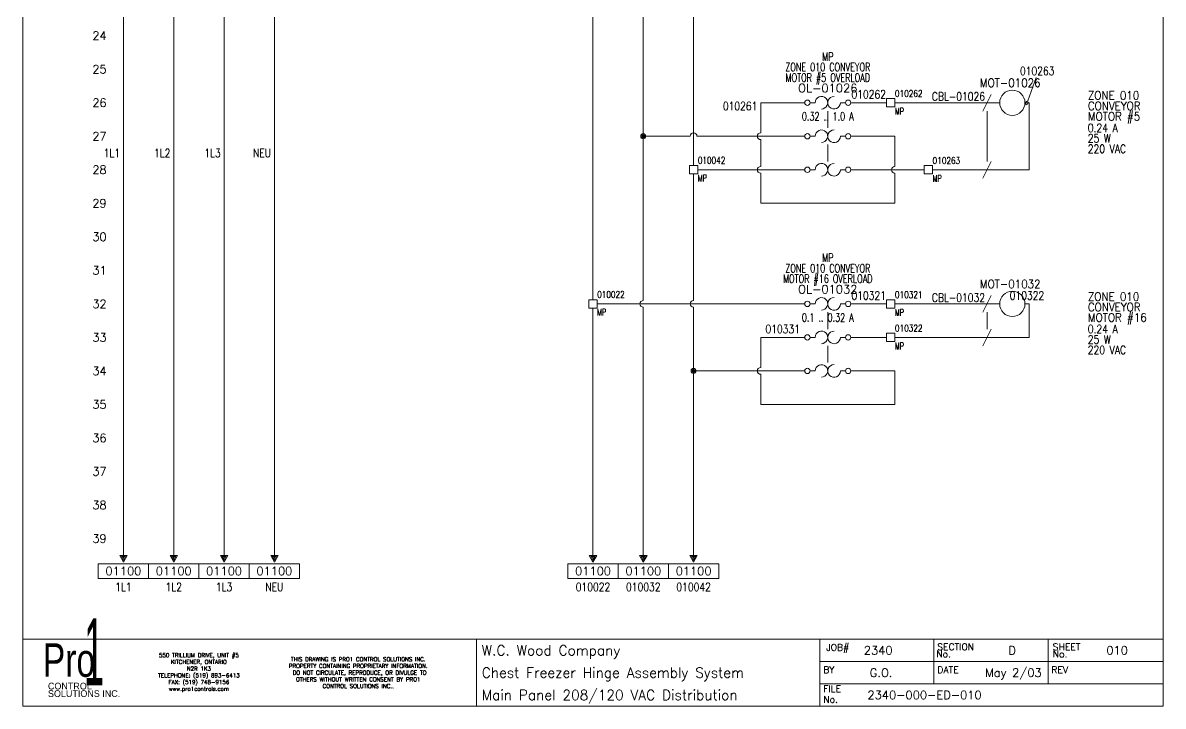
# Model space of a CAD drawing. Header units: inches. Extents: x 0 to 17, y 0 to 23.
# Drawn here: x 0 to 17, y 0 to 10.19 of the extents above; entities that cross this region are included whole.
import ezdxf
from ezdxf.enums import TextEntityAlignment as Align

# ---------------------------------------------------------------- set-up
doc = ezdxf.new("R2010")
doc.units = ezdxf.units.IN
doc.header["$MEASUREMENT"] = 0
doc.layers.get('0').update_dxf_attribs({"lineweight": 5})
for name, color, linetype, lineweight in [('BOARDER', 5, 'Continuous', 5), ('DESC', 1, 'Continuous', 5), ('LINK', 7, 'Continuous', 5), ('LOC', 252, 'Continuous', 5), ('MISC', 2, 'Continuous', 5), ('SYMS', 7, 'Continuous', 5), ('TAGS', 2, 'Continuous', 5), ('Title_Block_Info', 2, 'Continuous', 5), ('WIRENO', 1, 'Continuous', 5), ('WIRES', 7, 'Continuous', 5), ('XREF', 1, 'Continuous', 5)]:
    doc.layers.add(name, color=color, linetype=linetype, lineweight=lineweight)
doc.styles.add('SIVAN', font='sivan.TTF', dxfattribs={"height": 1})
doc.styles.add('STACCO', font='STAC222N.TTF', dxfattribs={"height": 1})
doc.styles.get("Standard").update_dxf_attribs({"font": 'romans.shx'})
doc.styles.add('WD', font='romans.shx')

# ---------------------------------------------------------------- blocks, each defined once
blk = doc.blocks.new('HOL11')
for p, q in [((-0.264, 0), (-0.188, 0)), ((0.188, 0), (0.264, 0))]:
    blk.add_line(p, q)
at = {"linetype": 'Continuous'}
for centre in [(-0.304, 0), (0.304, 0)]:
    blk.add_circle(centre, 0.04, dxfattribs=at)
for centre, start, end in [((-0.094, 0), 270.001, 180.002), ((0.094, 0), 90, 0.001)]:
    blk.add_arc(centre, 0.0938, start, end)
at = {"style": 'WD', "width": 0.7}
for tag, p in [('INST', (0, 0.795)), ('LOC', (0, 0.625)), ('DESC1', (0, 0.469)), ('DESC2', (0, 0.312)), ('RATING1', (0, -0.266))]:
    blk.add_attdef(tag, text='', height=0.125, dxfattribs=at).set_placement(p, align=Align.CENTER)
at = {"style": 'WD'}
blk.add_attdef('TAG1', text='', height=0.125, dxfattribs=at).set_placement((0, 0.156), align=Align.CENTER)
for tag, p, flags in [('X4TERM01', (-0.344, 0), 1), ('FAMILY', (0.205, 0.152), 9), ('X1TERM02', (0.344, 0), 1)]:
    blk.add_attdef(tag, p, '', height=0.01, dxfattribs=dict(at, flags=flags))
for tag, p in [('X2LINK', (0, 0.125)), ('X8LINK', (0, -0.125))]:
    blk.add_attdef(tag, p, '', height=0.01, dxfattribs=at)
at = {"linetype": 'Continuous', "style": 'WD', "flags": 9}
for tag, p in [('ASSYCODE', (0.219, 0.062)), ('MFG', (0.228, 0.089)), ('CAT', (0.23, 0.108))]:
    blk.add_attdef(tag, text='', height=0.01, dxfattribs=at).set_placement(p, align=Align.CENTER)
at = {"linetype": 'Continuous', "style": 'WD', "flags": 8}
blk.add_attdef('TERM01', text='', height=0.125, dxfattribs=at).set_placement((-0.406, -0.031), align=Align.TOP_RIGHT)
blk.add_attdef('TERM02', text='', height=0.125, dxfattribs=at).set_placement((0.406, -0.031), align=Align.TOP_LEFT)
blk = doc.blocks.new('HOL21')
for p, q in [((-0.264, 0), (-0.188, 0)), ((0.188, 0), (0.264, 0))]:
    blk.add_line(p, q)
at = {"linetype": 'Continuous'}
for centre in [(-0.304, 0), (0.304, 0)]:
    blk.add_circle(centre, 0.04, dxfattribs=at)
for centre, start, end in [((-0.094, 0), 270.001, 180.002), ((0.094, 0), 90, 0.001)]:
    blk.add_arc(centre, 0.0938, start, end)
at = {"style": 'WD', "width": 0.7}
for tag, p in [('INST', (0, 0.81)), ('LOC', (0, 0.641)), ('DESC1', (0, 0.484)), ('DESC2', (0, 0.328))]:
    blk.add_attdef(tag, text='', height=0.125, dxfattribs=at).set_placement(p, align=Align.CENTER)
at = {"style": 'WD'}
blk.add_attdef('TAG2', text='', height=0.125, dxfattribs=at).set_placement((0, 0.172), align=Align.CENTER)
for tag, p, flags in [('X4TERM01', (-0.344, 0), 1), ('FAMILY', (0.205, 0.152), 9), ('X1TERM02', (0.344, 0), 1)]:
    blk.add_attdef(tag, p, '', height=0.01, dxfattribs=dict(at, flags=flags))
for tag, p in [('X2LINK', (0, 0.125)), ('X8LINK', (0, -0.125))]:
    blk.add_attdef(tag, p, '', height=0.01, dxfattribs=at)
at = {"linetype": 'Continuous', "style": 'WD', "flags": 8}
blk.add_attdef('TERM01', text='', height=0.125, dxfattribs=at).set_placement((-0.406, -0.016), align=Align.TOP_RIGHT)
blk.add_attdef('TERM02', text='', height=0.125, dxfattribs=at).set_placement((0.406, -0.016), align=Align.TOP_LEFT)
blk = doc.blocks.new('HA2S4')
for p, q in [((-0.055, 0), (0.055, 0)), ((0, -0.102), (-0.055, 0)), ((0.055, 0), (0, -0.102)), ((0.375, -0.125), (-0.375, -0.125)), ((-0.375, -0.125), (-0.375, -0.344)), ((-0.031, -0.016), (0, -0.078)), ((0.031, -0.016), (-0.031, -0.016)), ((-0.008, -0.031), (0, -0.047)), ((0.008, -0.031), (-0.008, -0.031)), ((0, -0.078), (0.031, -0.016)), ((0, -0.047), (0.008, -0.031)), ((0.375, -0.344), (0.375, -0.125)), ((-0.375, -0.344), (0.375, -0.344))]:
    blk.add_line(p, q)
at = {"style": 'WD', "flags": 1}
for tag, p in [('X2TERM01', (0, 0)), ('SIGCODE', (0.088, -0.059))]:
    blk.add_attdef(tag, p, '', height=0.01, dxfattribs=at)
at = {"style": 'WD'}
blk.add_attdef('XREF', text='', height=0.125, dxfattribs=at).set_placement((0, -0.297), align=Align.CENTER)
at = {"style": 'WD', "width": 0.8, "flags": 8}
for tag, p in [('WIRENO', (0, -0.409)), ('DESC1', (0, -0.597))]:
    blk.add_attdef(tag, text='', height=0.125, dxfattribs=at).set_placement(p, align=Align.TOP_CENTER)
blk = doc.blocks.new('HMO12')
blk.add_circle((0, 0), 0.188)
at = {"style": 'WD'}
for tag, width, p in [('INST', 0.7, (-0.026, 0.559)), ('LOC', 0.7, (-0.026, 0.39)), ('TAG1', 0.9, (-0.031, 0.234))]:
    blk.add_attdef(tag, text='', height=0.125, dxfattribs=dict(at, width=width)).set_placement(p, align=Align.CENTER)
at = {"style": 'WD', "flags": 9}
blk.add_attdef('FAMILY', text='', height=0.01, dxfattribs=at).set_placement((-0.005, 0.17), align=Align.CENTER)
at = {"style": 'WD'}
for tag, p, width in [('DESC1', (1.126, 0.046), 0.9), ('DESC2', (1.126, -0.11), 0.9), ('DESC3', (1.126, -0.266), 0.9), ('RATING1', (1.125, -0.438), 0.8), ('RATING2', (1.125, -0.594), 0.8), ('RATING3', (1.125, -0.75), 0.8), ('RATING4', (1.125, -0.906), 0.8)]:
    blk.add_attdef(tag, p, '', height=0.125, dxfattribs=dict(at, width=width))
at = {"style": 'WD', "flags": 1}
for tag, p in [('X4TERM01', (-0.188, 0)), ('X1TERM02', (0.188, 0)), ('X0TERM03', (0.133, -0.133))]:
    blk.add_attdef(tag, p, '', height=0.01, dxfattribs=at)
at = {"linetype": 'Continuous', "style": 'WD', "flags": 9}
blk.add_attdef('ASSYCODE', text='', height=0.01, dxfattribs=at).set_placement((0, 0.125), align=Align.CENTER)
at = {"linetype": 'Continuous', "style": 'WD', "flags": 1}
for tag, p in [('MFG', (0, 0.14)), ('CAT', (0, 0.159))]:
    blk.add_attdef(tag, text='', height=0.01, dxfattribs=at).set_placement(p, align=Align.MIDDLE)
at = {"linetype": 'Continuous', "style": 'WD'}
blk.add_attdef('TERM01', text='', height=0.125, dxfattribs=at).set_placement((-0.231, -0.035), align=Align.TOP_RIGHT)
for tag, p in [('TERM02', (0.231, -0.035)), ('TERM03', (0.062, -0.219))]:
    blk.add_attdef(tag, text='', height=0.125, dxfattribs=at).set_placement(p, align=Align.TOP_LEFT)
blk = doc.blocks.new('WDDOT')
for radius in [0.0375, 0.0234, 0.0116]:
    blk.add_circle((0, 0), radius)
blk = doc.blocks.new('HW01')
for p, q in [((0.062, 0.125), (-0.062, -0.125)), ((0.031, 0), (-0.031, 0))]:
    blk.add_line(p, q)
at = {"style": 'WD', "width": 0.7, "flags": 1}
for tag, p in [('INST', (0, 0.357)), ('LOC', (0, 0.188)), ('DESC1', (0, -0.456)), ('XREF', (0, -0.3)), ('DESC2', (0, -0.613))]:
    blk.add_attdef(tag, text='', height=0.125, dxfattribs=at).set_placement(p, align=Align.CENTER)
at = {"style": 'WD', "width": 0.8}
blk.add_attdef('TAG1', text='', height=0.125, dxfattribs=at).set_placement((-0.031, 0.031), align=Align.RIGHT)
at = {"style": 'WD', "flags": 1}
for tag, p in [('X4TERM01', (-0.031, 0)), ('X1TERM01', (0.031, 0))]:
    blk.add_attdef(tag, p, '', height=0.01, dxfattribs=at)
at = {"linetype": 'Continuous', "style": 'WD', "flags": 9}
blk.add_attdef('ASSYCODE', text='', height=0.01, dxfattribs=at).set_placement((0.029, 0.042), align=Align.CENTER)
at = {"style": 'WD'}
for tag, p in [('X2LINK', (0, 0.125)), ('X8LINK', (0, -0.125))]:
    blk.add_attdef(tag, p, '', height=0.01, dxfattribs=at)
at = {"style": 'WD', "flags": 9}
blk.add_attdef('FAMILY', text='', height=0.01, dxfattribs=at).set_placement((0.023, 0.118), align=Align.CENTER)
at = {"style": 'WD', "width": 0.8}
blk.add_attdef('RATING1', (0.094, 0.031), '', height=0.125, dxfattribs=at)
at = {"style": 'WD', "width": 0.8, "flags": 1}
blk.add_attdef('MFG', text='', height=0.0938, dxfattribs=at).set_placement((-0.125, -0.031), align=Align.TOP_RIGHT)
blk.add_attdef('CAT', text='', height=0.0938, dxfattribs=at).set_placement((0.031, -0.031), align=Align.TOP_LEFT)
blk = doc.blocks.new('HW02')
for p, q in [((0.062, 0.125), (-0.062, -0.125)), ((0.031, 0), (-0.031, 0))]:
    blk.add_line(p, q)
at = {"style": 'WD', "width": 0.7, "flags": 1}
for tag, p in [('INST', (0, 0.357)), ('LOC', (0, 0.188)), ('DESC1', (0, -0.456)), ('XREF', (0, -0.3)), ('DESC2', (0, -0.613))]:
    blk.add_attdef(tag, text='', height=0.125, dxfattribs=at).set_placement(p, align=Align.CENTER)
at = {"style": 'WD', "width": 0.8}
blk.add_attdef('TAG2', text='', height=0.125, dxfattribs=at).set_placement((-0.031, 0.031), align=Align.RIGHT)
at = {"style": 'WD', "flags": 1}
for tag, p in [('X4TERM01', (-0.031, 0)), ('X1TERM01', (0.031, 0))]:
    blk.add_attdef(tag, p, '', height=0.01, dxfattribs=at)
at = {"style": 'WD'}
for tag, p in [('X2LINK', (0, 0.125)), ('X8LINK', (0, -0.125))]:
    blk.add_attdef(tag, p, '', height=0.01, dxfattribs=at)
at = {"style": 'WD', "flags": 9}
blk.add_attdef('FAMILY', text='', height=0.01, dxfattribs=at).set_placement((0.023, 0.118), align=Align.CENTER)
at = {"style": 'WD', "width": 0.8}
blk.add_attdef('RATING1', (0.094, 0.031), '', height=0.125, dxfattribs=at)
blk = doc.blocks.new('VT0W01')
for p, q in [((-0.062, 0.062), (0.062, 0.062)), ((-0.062, -0.062), (-0.062, 0.062)), ((0.062, 0.062), (0.062, -0.062)), ((0.062, -0.062), (-0.062, -0.062))]:
    blk.add_line(p, q)
at = {"linetype": 'Continuous', "style": 'WD'}
for tag, p, width, flags in [('WIRENO', (0.062, 0.091), 0.8, 8), ('TAGSTRIP', (0.05, -0.282), 0.9, 8), ('CAT', (0.213, -0.406), 0.8, 1)]:
    blk.add_attdef(tag, p, '', height=0.1, dxfattribs=dict(at, width=width, flags=flags))
at = {"style": 'WD', "width": 0.7}
for tag, p in [('INST', (0.062, 0.208)), ('LOC', (0.062, -0.173))]:
    blk.add_attdef(tag, p, '', height=0.1, dxfattribs=at)
at = {"style": 'WD', "flags": 1}
for tag, p, height in [('X4TERM01', (-0.062, 0), 0.01), ('X4TERMDESC01', (-0.055, -0.023), 0.025), ('X2TERMDESC01', (-0.006, 0.029), 0.025), ('X2TERM01', (0, 0.062), 0.01), ('X1TERMDESC01', (0.039, -0.003), 0.025), ('X1TERM01', (0.062, 0), 0.01), ('X8TERM01', (0, -0.062), 0.01), ('X8TERMDESC01', (0, -0.054), 0.025)]:
    blk.add_attdef(tag, p, '', height=height, dxfattribs=at)
at = {"linetype": 'Continuous', "style": 'WD', "width": 0.8, "flags": 1}
blk.add_attdef('MFG', text='', height=0.1, dxfattribs=at).set_placement((0.088, -0.406), align=Align.RIGHT)
at = {"style": 'WD', "width": 0.7, "flags": 1}
blk.add_attdef('ASSYCODE', (0.062, -0.281), '', height=0.01, dxfattribs=at)
blk = doc.blocks.new('HT0W01')
for p, q in [((-0.062, 0.062), (0.062, 0.062)), ((-0.062, -0.062), (-0.062, 0.062)), ((0.062, 0.062), (0.062, -0.062)), ((0.062, -0.062), (-0.062, -0.062))]:
    blk.add_line(p, q)
at = {"linetype": 'Continuous', "style": 'WD'}
for tag, p, width, flags in [('WIRENO', (0.062, 0.087), 0.8, 8), ('TAGSTRIP', (0.05, -0.297), 0.9, 8), ('CAT', (0.213, -0.406), 0.8, 1)]:
    blk.add_attdef(tag, p, '', height=0.1, dxfattribs=dict(at, width=width, flags=flags))
at = {"style": 'WD', "width": 0.7}
for tag, p in [('INST', (0.062, 0.214)), ('LOC', (0.062, -0.178))]:
    blk.add_attdef(tag, p, '', height=0.1, dxfattribs=at)
at = {"style": 'WD', "flags": 1}
for tag, p, height in [('X4TERM01', (-0.062, 0), 0.01), ('X4TERMDESC01', (-0.055, -0.023), 0.025), ('X2TERMDESC01', (-0.006, 0.029), 0.025), ('X2TERM01', (0, 0.062), 0.01), ('X1TERMDESC01', (0.039, 0.007), 0.025), ('X1TERM01', (0.062, 0), 0.01), ('X8TERM01', (0, -0.062), 0.01), ('X8TERMDESC01', (0, -0.054), 0.025)]:
    blk.add_attdef(tag, p, '', height=height, dxfattribs=at)
at = {"linetype": 'Continuous', "style": 'WD', "width": 0.8, "flags": 1}
blk.add_attdef('MFG', text='', height=0.1, dxfattribs=at).set_placement((0.088, -0.406), align=Align.RIGHT)
at = {"style": 'WD', "width": 0.7, "flags": 1}
blk.add_attdef('ASSYCODE', (0.062, -0.281), '', height=0.01, dxfattribs=at)
blk = doc.blocks.new('WD_WNV')
at = {"linetype": 'Continuous', "style": 'WD', "width": 0.8}
blk.add_attdef('WIRENO', text='', height=0.125, dxfattribs=at).set_placement((-0.05, 0), align=Align.MIDDLE_RIGHT)
blk = doc.blocks.new('WD_WNH')
at = {"linetype": 'Continuous', "style": 'WD', "width": 0.8}
blk.add_attdef('WIRENO', text='', height=0.125, dxfattribs=at).set_placement((0, 0.0625), align=Align.CENTER)
blk = doc.blocks.new('TB_P')
at = {"color": 5}
blk.add_line((6.764, 0), (6.764, 1), dxfattribs=at)
at = {"color": 5, "linetype": 'Continuous'}
blk.add_line((15.283, 1), (15.283, 0.667), dxfattribs=at)
blk.add_lwpolyline([(0, 0), (17, 0), (17, 23), (0, 23)], close=True, dxfattribs=at)
at = {"layer": 'BOARDER', "linetype": 'Continuous'}
for p, q in [((0, 1), (17, 1)), ((0, 1), (0, 0)), ((11.882, 1), (11.882, 0.667)), ((11.882, 1), (11.882, 0)), ((11.882, 1), (11.882, 0)), ((11.882, 1), (11.882, 0)), ((13.583, 1), (13.583, 0.667)), ((11.882, 0.667), (17, 0.667)), ((13.583, 0.667), (13.583, 0.333)), ((15.283, 0.667), (15.283, 0.333)), ((11.882, 0.333), (17, 0.333))]:
    blk.add_line(p, q, dxfattribs=at)
at = {"color": 5, "char_height": 0.06, "attachment_point": 5, "style": 'WD'}
for s, insert, width in [('550 TRILLIUM DRIVE, UNIT #5\\PKITCHENER, ONTARIO\\PN2R 1K3\\PTELEPHONE: (519) 893-6413\\PFAX: (519) 748-9156\\Pwww.pro1controls.com', (2.625, 0.5), 1.804), ('THIS DRAWING IS PRO1 CONTROL SOLUTIONS INC. PROPERTY CONTAINING PROPRIETARY INFORMATION.  DO NOT CIRCULATE, REPRODUCE, OR DIVULGE TO OTHERS WITHOUT WRITTEN CONSENT BY PRO1 CONTROL SOLUTIONS INC..', (5, 0.5), 2.264)]:
    blk.add_mtext(s, dxfattribs=dict(at, insert=insert, width=width))
at = {"color": 2, "linetype": 'Continuous', "style": 'WD', "flags": 1}
for tag, p in [('REV1_NO', (1.734, 3.29)), ('REV1_BY', (7.303, 3.29)), ('REV1_DATE', (9.562, 3.29)), ('REV2_NO', (1.734, 3.04)), ('REV2_BY', (7.303, 3.04)), ('REV2_DATE', (9.562, 3.04)), ('REV3_NO', (1.734, 2.79)), ('REV3_BY', (7.303, 2.79)), ('REV3_DATE', (9.562, 2.79)), ('REV4_NO', (1.734, 2.54)), ('REV4_BY', (7.303, 2.54)), ('REV4_DATE', (9.562, 2.54)), ('REV5_NO', (1.734, 2.29)), ('REV5_BY', (7.303, 2.29)), ('REV5_DATE', (9.562, 2.29)), ('REV6_NO', (1.734, 2.04)), ('REV6_BY', (7.303, 2.04)), ('REV6_DATE', (9.562, 2.04)), ('REV7_NO', (1.734, 1.79)), ('REV7_BY', (7.303, 1.79)), ('REV7_DATE', (9.562, 1.79)), ('REV8_NO', (1.734, 1.54)), ('REV8_BY', (7.303, 1.54)), ('REV8_DATE', (9.562, 1.54)), ('REV9_NO', (1.734, 1.29)), ('REV9_BY', (7.303, 1.29)), ('REV9_DATE', (9.562, 1.29))]:
    blk.add_attdef(tag, text='', height=0.15, dxfattribs=at).set_placement(p, align=Align.MIDDLE_CENTER)
for tag, p in [('REV1_CHANGE', (2.292, 3.29)), ('REV2_CHANGE', (2.292, 3.04)), ('REV3_CHANGE', (2.292, 2.79)), ('REV4_CHANGE', (2.292, 2.54)), ('REV5_CHANGE', (2.292, 2.29)), ('REV6_CHANGE', (2.292, 2.04)), ('REV7_CHANGE', (2.292, 1.79)), ('REV8_CHANGE', (2.292, 1.54)), ('REV9_CHANGE', (2.292, 1.29))]:
    blk.add_attdef(tag, text='', height=0.15, dxfattribs=at).set_placement(p, align=Align.MIDDLE_LEFT)
at = {"layer": 'BOARDER', "lineweight": 0}
for s, height, style, width, p in [('1', 1, 'SIVAN', 0.4, (1.062, 0.812)), ('Pro', 0.5, 'STACCO', 0.75, (0.688, 0.688))]:
    blk.add_text(s, height=height, dxfattribs=dict(at, style=style, width=width)).set_placement(p, align=Align.MIDDLE_CENTER)
at = {"layer": 'BOARDER', "linetype": 'Continuous', "style": 'WD'}
for s, p in [('JOB#', (11.976, 0.827)), ('SECTION', (13.633, 0.835)), ('SHEET', (15.354, 0.834)), ('No.', (13.617, 0.729)), ('No.', (15.354, 0.729)), ('BY', (11.933, 0.493)), ('DATE', (13.634, 0.493)), ('REV', (15.334, 0.493)), ('FILE', (11.932, 0.21)), ('No.', (11.932, 0.052))]:
    blk.add_text(s, height=0.1, dxfattribs=at).set_placement(p)
at = {"layer": 'BOARDER', "lineweight": 0, "style": 'STACCO'}
for s, p in [('CONTROL', (0.375, 0.3)), ('SOLUTIONS INC.', (0.375, 0.188))]:
    blk.add_text(s, height=0.1, dxfattribs=at).set_placement(p, align=Align.MIDDLE_LEFT)
at = {"layer": 'Title_Block_Info', "ltscale": 0.1}
for tag, p in [('CUSTOMER', (6.842, 0.833)), ('JOB DESCRIPTION LINE', (6.842, 0.5)), ('DRAWING DESCRIPTION', (6.842, 0.167))]:
    blk.add_attdef(tag, text='', height=0.15, dxfattribs=at).set_placement(p, align=Align.MIDDLE_LEFT)
at = {"layer": 'Title_Block_Info', "ltscale": 0.1, "style": 'WD'}
for tag, p in [('JOB #', (12.752, 0.833)), ('SEC. NO.', (14.75, 0.833)), ('SHT. NO.', (16.312, 0.833)), ('NAME', (12.795, 0.5)), ('REV', (16.194, 0.5))]:
    blk.add_attdef(tag, text='', height=0.125, dxfattribs=at).set_placement(p, align=Align.MIDDLE_CENTER)
blk.add_attdef('DATE', text='', height=0.125, dxfattribs=at).set_placement((15.188, 0.5), align=Align.MIDDLE_RIGHT)
blk.add_attdef('FILE NUMBER', text='', height=0.125, dxfattribs=at).set_placement((12.591, 0.167), align=Align.MIDDLE_LEFT)

msp = doc.modelspace()

# ---------------------------------------------------------------- linework, layer by layer
at = {"layer": 'LINK'}
for points in [[(12, 8.875), (12, 8.625)], [(14.375, 8.875), (14.375, 8.125)], [(12, 8.375), (12, 8.125)], [(12, 5.875), (12, 5.625)], [(14.375, 5.875), (14.375, 5.625)], [(12, 5.375), (12, 5.125)]]:
    msp.add_lwpolyline(points, dxfattribs=at)
at = {"layer": 'WIRENO'}
msp.add_lwpolyline([(15.108, 9.376), (14.98, 9.029), (14.96, 9.02), (14.949, 8.991), (14.958, 8.971), (14.978, 8.98), (14.989, 9.009), (14.984, 9.019)], dxfattribs=at)
at = {"layer": 'WIRES'}
for p, q in [((1.5, 22.25), (1.5, 2.25)), ((2.25, 22.25), (2.25, 2.25)), ((3, 22.25), (3, 2.25)), ((3.75, 22.25), (3.75, 2.25)), ((10, 16.938), (10, 8.062)), ((8.5, 12), (8.5, 6.062)), ((9.25, 11.438), (9.25, 8.5)), ((11, 9), (11.656, 9)), ((11, 8.55), (11, 9)), ((12.876, 9), (12.344, 9)), ((14.344, 9), (13.001, 9)), ((14.563, 9), (14.406, 9)), ((14.938, 9), (15, 9)), ((15, 9), (15, 8)), ((9.95, 8.5), (9.25, 8.5)), ((9.25, 8.5), (9.25, 6.05)), ((11.656, 8.5), (10.05, 8.5)), ((11, 8.05), (11, 8.45)), ((12.344, 8.5), (13, 8.5)), ((13, 8.5), (13, 8.05)), ((11.656, 8), (10.062, 8)), ((12.344, 8), (13.438, 8)), ((13.563, 8), (14.344, 8)), ((14.406, 8), (15, 8)), ((10, 7.938), (10, 6.05)), ((11, 7.5), (11, 7.95)), ((13, 7.95), (13, 7.5)), ((13, 7.5), (11, 7.5)), ((8.562, 6), (11.656, 6)), ((12.876, 6), (12.344, 6)), ((14.344, 6), (13.001, 6)), ((14.563, 6), (14.406, 6)), ((15, 6), (14.938, 6)), ((15, 5.5), (15, 6)), ((8.5, 5.938), (8.5, 2.25)), ((9.25, 5.95), (9.25, 2.25)), ((10, 5.95), (10, 5)), ((11, 5.05), (11, 5.5)), ((11, 5.5), (11.656, 5.5)), ((12.344, 5.5), (12.876, 5.5)), ((13.001, 5.5), (14.344, 5.5)), ((14.406, 5.5), (15, 5.5)), ((11.656, 5), (10, 5)), ((10, 5), (10, 2.25)), ((11, 4.5), (11, 4.95)), ((12.344, 5), (13, 5)), ((13, 5), (13, 4.5)), ((13, 4.5), (11, 4.5))]:
    msp.add_line(p, q, dxfattribs=at)
for centre, start, end in [((10, 8.5), 0, 180), ((11, 8.5), 90, 270), ((11, 8), 90, 270), ((13, 8), 90, 270), ((9.25, 6), 90, 270), ((10, 6), 90, 270), ((11, 5), 90, 270)]:
    msp.add_arc(centre, 0.05, start, end, dxfattribs=at)

# ---------------------------------------------------------------- block references
ref = msp.add_blockref('TB_P', (0, 0))
ref.add_attrib('CUSTOMER', 'W.C. Wood Company', dxfattribs={"layer": 'MISC', "ltscale": 0.1, "height": 0.15}).set_placement((6.842, 0.833), align=Align.MIDDLE_LEFT)
ref.add_attrib('JOB DESCRIPTION LINE', 'Chest Freezer Hinge Assembly System', dxfattribs={"layer": 'MISC', "ltscale": 0.1, "height": 0.15}).set_placement((6.842, 0.5), align=Align.MIDDLE_LEFT)
ref.add_attrib('DRAWING DESCRIPTION', 'Main Panel 208/120 VAC Distribution', dxfattribs={"layer": 'MISC', "ltscale": 0.1, "height": 0.15}).set_placement((6.842, 0.167), align=Align.MIDDLE_LEFT)
ref.add_attrib('JOB #', '2340', dxfattribs={"layer": 'MISC', "ltscale": 0.1, "height": 0.125, "style": 'WD'}).set_placement((12.752, 0.833), align=Align.MIDDLE_CENTER)
ref.add_attrib('SEC. NO.', 'D', dxfattribs={"layer": 'MISC', "ltscale": 0.1, "height": 0.125, "style": 'WD'}).set_placement((14.75, 0.833), align=Align.MIDDLE_CENTER)
ref.add_attrib('SHT. NO.', '010', dxfattribs={"layer": 'MISC', "ltscale": 0.1, "height": 0.125, "style": 'WD'}).set_placement((16.312, 0.833), align=Align.MIDDLE_CENTER)
ref.add_attrib('FILE NUMBER', '2340-000-ED-010', dxfattribs={"layer": 'MISC', "ltscale": 0.1, "height": 0.125, "style": 'WD'}).set_placement((12.591, 0.167), align=Align.MIDDLE_LEFT)
ref.add_attrib('NAME', 'G.O.', dxfattribs={"layer": 'MISC', "ltscale": 0.1, "height": 0.125, "style": 'WD'}).set_placement((12.795, 0.5), align=Align.MIDDLE_CENTER)
ref.add_attrib('DATE', 'May 2/03', dxfattribs={"layer": 'MISC', "ltscale": 0.1, "height": 0.125, "style": 'WD'}).set_placement((15.188, 0.5), align=Align.MIDDLE_RIGHT)
at = {"layer": 'SYMS'}
ref = msp.add_blockref('HOL11', (12, 9), dxfattribs=at)
ref.add_attrib('RATING1', '0.32 .. 1.0 A', dxfattribs={"layer": 'MISC', "height": 0.125, "style": 'WD', "width": 0.7}).set_placement((12, 8.734), align=Align.CENTER)
ref.add_attrib('TAG1', 'OL-01026', dxfattribs={"layer": 'TAGS', "height": 0.125, "style": 'WD'}).set_placement((12, 9.156), align=Align.CENTER)
ref.add_attrib('DESC1', 'ZONE 010 CONVEYOR', dxfattribs={"layer": 'DESC', "height": 0.125, "style": 'WD', "width": 0.7}).set_placement((12, 9.469), align=Align.CENTER)
ref.add_attrib('DESC2', 'MOTOR #5 OVERLOAD', dxfattribs={"layer": 'DESC', "height": 0.125, "style": 'WD', "width": 0.7}).set_placement((12, 9.312), align=Align.CENTER)
ref.add_attrib('LOC', 'MP', dxfattribs={"layer": 'LOC', "height": 0.125, "style": 'WD', "width": 0.7}).set_placement((12, 9.625), align=Align.CENTER)
ref = msp.add_blockref('HMO12', (14.751, 9), dxfattribs=at)
ref.add_attrib('TAG1', 'MOT-01026', dxfattribs={"layer": 'TAGS', "height": 0.125, "style": 'WD', "width": 0.9}).set_placement((14.719, 9.234), align=Align.CENTER)
ref.add_attrib('DESC2', 'CONVEYOR', (15.877, 8.89), dxfattribs={"layer": 'DESC', "height": 0.125, "style": 'WD', "width": 0.9})
ref.add_attrib('DESC1', 'ZONE 010', (15.877, 9.046), dxfattribs={"layer": 'DESC', "height": 0.125, "style": 'WD', "width": 0.9})
ref.add_attrib('RATING1', '0.24 A', (15.876, 8.562), dxfattribs={"layer": 'MISC', "height": 0.125, "style": 'WD', "width": 0.8})
ref.add_attrib('RATING2', '25 W', (15.876, 8.406), dxfattribs={"layer": 'MISC', "height": 0.125, "style": 'WD', "width": 0.8})
ref.add_attrib('RATING3', '220 VAC', (15.876, 8.25), dxfattribs={"layer": 'MISC', "height": 0.125, "style": 'WD', "width": 0.8})
ref.add_attrib('DESC3', 'MOTOR #5', (15.877, 8.734), dxfattribs={"layer": 'DESC', "height": 0.125, "style": 'WD', "width": 0.9})
ref = msp.add_blockref('HT0W01', (12.938, 9), dxfattribs=at)
ref.add_attrib('WIRENO', '010262', (13.001, 9.087), dxfattribs={"layer": 'WIRENO', "linetype": 'Continuous', "height": 0.1, "style": 'WD', "width": 0.8, "flags": 8})
ref.add_attrib('LOC', 'MP', (13.001, 8.822), dxfattribs={"layer": 'LOC', "height": 0.1, "style": 'WD', "width": 0.7})
ref = msp.add_blockref('HW01', (14.375, 9), dxfattribs=at)
ref.add_attrib('TAG1', 'CBL-01026', dxfattribs={"layer": 'TAGS', "height": 0.125, "style": 'WD', "width": 0.8}).set_placement((14.344, 9.031), align=Align.RIGHT)
for name, p in [('WDDOT', (9.25, 8.5)), ('HOL21', (12, 8.5)), ('HOL21', (12, 8)), ('HW02', (14.375, 8)), ('HW02', (14.375, 5.5)), ('HOL21', (12, 5.5)), ('HOL21', (12, 5)), ('WDDOT', (10, 5))]:
    msp.add_blockref(name, p, dxfattribs=at)
ref = msp.add_blockref('VT0W01', (10, 8), dxfattribs=at)
ref.add_attrib('WIRENO', '010042', (10.062, 8.091), dxfattribs={"layer": 'WIRENO', "linetype": 'Continuous', "height": 0.1, "style": 'WD', "width": 0.8, "flags": 8})
ref.add_attrib('LOC', 'MP', (10.062, 7.827), dxfattribs={"layer": 'LOC', "height": 0.1, "style": 'WD', "width": 0.7})
ref = msp.add_blockref('HT0W01', (13.501, 8), dxfattribs=at)
ref.add_attrib('WIRENO', '010263', (13.563, 8.087), dxfattribs={"layer": 'WIRENO', "linetype": 'Continuous', "height": 0.1, "style": 'WD', "width": 0.8, "flags": 8})
ref.add_attrib('LOC', 'MP', (13.563, 7.822), dxfattribs={"layer": 'LOC', "height": 0.1, "style": 'WD', "width": 0.7})
ref = msp.add_blockref('HOL11', (12, 6), dxfattribs=at)
ref.add_attrib('RATING1', '0.1 .. 0.32 A', dxfattribs={"layer": 'MISC', "height": 0.125, "style": 'WD', "width": 0.7}).set_placement((12, 5.734), align=Align.CENTER)
ref.add_attrib('TAG1', 'OL-01032', dxfattribs={"layer": 'TAGS', "height": 0.125, "style": 'WD'}).set_placement((12, 6.156), align=Align.CENTER)
ref.add_attrib('DESC1', 'ZONE 010 CONVEYOR', dxfattribs={"layer": 'DESC', "height": 0.125, "style": 'WD', "width": 0.7}).set_placement((12, 6.469), align=Align.CENTER)
ref.add_attrib('DESC2', 'MOTOR #16 OVERLOAD', dxfattribs={"layer": 'DESC', "height": 0.125, "style": 'WD', "width": 0.7}).set_placement((12, 6.312), align=Align.CENTER)
ref.add_attrib('LOC', 'MP', dxfattribs={"layer": 'LOC', "height": 0.125, "style": 'WD', "width": 0.7}).set_placement((12, 6.625), align=Align.CENTER)
ref = msp.add_blockref('HMO12', (14.751, 6), dxfattribs=at)
ref.add_attrib('TAG1', 'MOT-01032', dxfattribs={"layer": 'TAGS', "height": 0.125, "style": 'WD', "width": 0.9}).set_placement((14.719, 6.234), align=Align.CENTER)
ref.add_attrib('DESC2', 'CONVEYOR', (15.877, 5.89), dxfattribs={"layer": 'DESC', "height": 0.125, "style": 'WD', "width": 0.9})
ref.add_attrib('DESC1', 'ZONE 010', (15.877, 6.046), dxfattribs={"layer": 'DESC', "height": 0.125, "style": 'WD', "width": 0.9})
ref.add_attrib('RATING1', '0.24 A', (15.876, 5.562), dxfattribs={"layer": 'MISC', "height": 0.125, "style": 'WD', "width": 0.8})
ref.add_attrib('RATING2', '25 W', (15.876, 5.406), dxfattribs={"layer": 'MISC', "height": 0.125, "style": 'WD', "width": 0.8})
ref.add_attrib('RATING3', '220 VAC', (15.876, 5.25), dxfattribs={"layer": 'MISC', "height": 0.125, "style": 'WD', "width": 0.8})
ref.add_attrib('DESC3', 'MOTOR #16', (15.877, 5.734), dxfattribs={"layer": 'DESC', "height": 0.125, "style": 'WD', "width": 0.9})
ref = msp.add_blockref('VT0W01', (8.5, 6), dxfattribs=at)
ref.add_attrib('WIRENO', '010022', (8.562, 6.091), dxfattribs={"layer": 'WIRENO', "linetype": 'Continuous', "height": 0.1, "style": 'WD', "width": 0.8, "flags": 8})
ref.add_attrib('LOC', 'MP', (8.562, 5.827), dxfattribs={"layer": 'LOC', "height": 0.1, "style": 'WD', "width": 0.7})
ref = msp.add_blockref('HT0W01', (12.938, 6), dxfattribs=at)
ref.add_attrib('WIRENO', '010321', (13.001, 6.087), dxfattribs={"layer": 'WIRENO', "linetype": 'Continuous', "height": 0.1, "style": 'WD', "width": 0.8, "flags": 8})
ref.add_attrib('LOC', 'MP', (13.001, 5.822), dxfattribs={"layer": 'LOC', "height": 0.1, "style": 'WD', "width": 0.7})
ref = msp.add_blockref('HW01', (14.375, 6), dxfattribs=at)
ref.add_attrib('TAG1', 'CBL-01032', dxfattribs={"layer": 'TAGS', "height": 0.125, "style": 'WD', "width": 0.8}).set_placement((14.344, 6.031), align=Align.RIGHT)
ref = msp.add_blockref('HT0W01', (12.938, 5.5), dxfattribs=at)
ref.add_attrib('WIRENO', '010322', (13.001, 5.587), dxfattribs={"layer": 'WIRENO', "linetype": 'Continuous', "height": 0.1, "style": 'WD', "width": 0.8, "flags": 8})
ref.add_attrib('LOC', 'MP', (13.001, 5.322), dxfattribs={"layer": 'LOC', "height": 0.1, "style": 'WD', "width": 0.7})
ref = msp.add_blockref('HA2S4', (1.5, 2.25), dxfattribs=at)
ref.add_attrib('XREF', '01100', dxfattribs={"layer": 'XREF', "height": 0.125, "style": 'WD'}).set_placement((1.5, 1.953), align=Align.CENTER)
ref.add_attrib('WIRENO', '1L1', dxfattribs={"layer": 'WIRENO', "height": 0.125, "style": 'WD', "width": 0.8, "flags": 8}).set_placement((1.5, 1.841), align=Align.TOP_CENTER)
ref = msp.add_blockref('HA2S4', (2.25, 2.25), dxfattribs=at)
ref.add_attrib('XREF', '01100', dxfattribs={"layer": 'XREF', "height": 0.125, "style": 'WD'}).set_placement((2.25, 1.953), align=Align.CENTER)
ref.add_attrib('WIRENO', '1L2', dxfattribs={"layer": 'WIRENO', "height": 0.125, "style": 'WD', "width": 0.8, "flags": 8}).set_placement((2.25, 1.841), align=Align.TOP_CENTER)
ref = msp.add_blockref('HA2S4', (3, 2.25), dxfattribs=at)
ref.add_attrib('XREF', '01100', dxfattribs={"layer": 'XREF', "height": 0.125, "style": 'WD'}).set_placement((3, 1.953), align=Align.CENTER)
ref.add_attrib('WIRENO', '1L3', dxfattribs={"layer": 'WIRENO', "height": 0.125, "style": 'WD', "width": 0.8, "flags": 8}).set_placement((3, 1.841), align=Align.TOP_CENTER)
ref = msp.add_blockref('HA2S4', (3.75, 2.25), dxfattribs=at)
ref.add_attrib('XREF', '01100', dxfattribs={"layer": 'XREF', "height": 0.125, "style": 'WD'}).set_placement((3.75, 1.953), align=Align.CENTER)
ref.add_attrib('WIRENO', 'NEU', dxfattribs={"layer": 'WIRENO', "height": 0.125, "style": 'WD', "width": 0.8, "flags": 8}).set_placement((3.75, 1.841), align=Align.TOP_CENTER)
ref = msp.add_blockref('HA2S4', (8.5, 2.25), dxfattribs=at)
ref.add_attrib('XREF', '01100', dxfattribs={"layer": 'XREF', "height": 0.125, "style": 'WD'}).set_placement((8.5, 1.953), align=Align.CENTER)
ref.add_attrib('WIRENO', '010022', dxfattribs={"layer": 'WIRENO', "height": 0.125, "style": 'WD', "width": 0.8, "flags": 8}).set_placement((8.5, 1.841), align=Align.TOP_CENTER)
ref = msp.add_blockref('HA2S4', (9.25, 2.25), dxfattribs=at)
ref.add_attrib('XREF', '01100', dxfattribs={"layer": 'XREF', "height": 0.125, "style": 'WD'}).set_placement((9.25, 1.953), align=Align.CENTER)
ref.add_attrib('WIRENO', '010032', dxfattribs={"layer": 'WIRENO', "height": 0.125, "style": 'WD', "width": 0.8, "flags": 8}).set_placement((9.25, 1.841), align=Align.TOP_CENTER)
ref = msp.add_blockref('HA2S4', (10, 2.25), dxfattribs=at)
ref.add_attrib('XREF', '01100', dxfattribs={"layer": 'XREF', "height": 0.125, "style": 'WD'}).set_placement((10, 1.953), align=Align.CENTER)
ref.add_attrib('WIRENO', '010042', dxfattribs={"layer": 'WIRENO', "height": 0.125, "style": 'WD', "width": 0.8, "flags": 8}).set_placement((10, 1.841), align=Align.TOP_CENTER)
at = {"layer": 'WIRENO'}
ref = msp.add_blockref('WD_WNH', (14.969, 9), dxfattribs=at)
ref.add_attrib('WIRENO', '010263', dxfattribs={"linetype": 'Continuous', "height": 0.125, "style": 'WD', "width": 0.8}).set_placement((15.122, 9.411), align=Align.CENTER)
ref = msp.add_blockref('WD_WNH', (12.61, 9), dxfattribs=at)
ref.add_attrib('WIRENO', '010262', dxfattribs={"linetype": 'Continuous', "height": 0.125, "style": 'WD', "width": 0.8}).set_placement((12.61, 9.062), align=Align.CENTER)
ref = msp.add_blockref('WD_WNV', (11, 8.95), dxfattribs=at)
ref.add_attrib('WIRENO', '010261', dxfattribs={"linetype": 'Continuous', "height": 0.125, "style": 'WD', "width": 0.8}).set_placement((10.95, 8.95), align=Align.MIDDLE_RIGHT)
ref = msp.add_blockref('WD_WNV', (1.5, 8.25), dxfattribs=at)
ref.add_attrib('WIRENO', '1L1', dxfattribs={"linetype": 'Continuous', "height": 0.125, "style": 'WD', "width": 0.8}).set_placement((1.45, 8.25), align=Align.MIDDLE_RIGHT)
ref = msp.add_blockref('WD_WNV', (2.25, 8.25), dxfattribs=at)
ref.add_attrib('WIRENO', '1L2', dxfattribs={"linetype": 'Continuous', "height": 0.125, "style": 'WD', "width": 0.8}).set_placement((2.2, 8.25), align=Align.MIDDLE_RIGHT)
ref = msp.add_blockref('WD_WNV', (3, 8.25), dxfattribs=at)
ref.add_attrib('WIRENO', '1L3', dxfattribs={"linetype": 'Continuous', "height": 0.125, "style": 'WD', "width": 0.8}).set_placement((2.95, 8.25), align=Align.MIDDLE_RIGHT)
ref = msp.add_blockref('WD_WNV', (3.75, 8.25), dxfattribs=at)
ref.add_attrib('WIRENO', 'NEU', dxfattribs={"linetype": 'Continuous', "height": 0.125, "style": 'WD', "width": 0.8}).set_placement((3.7, 8.25), align=Align.MIDDLE_RIGHT)
ref = msp.add_blockref('WD_WNH', (12.61, 6), dxfattribs=at)
ref.add_attrib('WIRENO', '010321', dxfattribs={"linetype": 'Continuous', "height": 0.125, "style": 'WD', "width": 0.8}).set_placement((12.61, 6.062), align=Align.CENTER)
ref = msp.add_blockref('WD_WNH', (14.969, 6), dxfattribs=at)
ref.add_attrib('WIRENO', '010322', dxfattribs={"linetype": 'Continuous', "height": 0.125, "style": 'WD', "width": 0.8}).set_placement((14.969, 6.062), align=Align.CENTER)
ref = msp.add_blockref('WD_WNH', (11.328, 5.5), dxfattribs=at)
ref.add_attrib('WIRENO', '010331', dxfattribs={"linetype": 'Continuous', "height": 0.125, "style": 'WD', "width": 0.8}).set_placement((11.328, 5.562), align=Align.CENTER)

# ---------------------------------------------------------------- texts
at = {"color": 2, "style": 'WD'}
for s, p in [('24', (1.25, 10)), ('25', (1.25, 9.5)), ('26', (1.25, 9)), ('27', (1.25, 8.5)), ('28', (1.25, 8)), ('29', (1.25, 7.5)), ('30', (1.25, 7)), ('31', (1.25, 6.5)), ('32', (1.25, 6)), ('33', (1.25, 5.5)), ('34', (1.25, 5)), ('35', (1.25, 4.5)), ('36', (1.25, 4)), ('37', (1.25, 3.5)), ('38', (1.25, 3)), ('39', (1.25, 2.5))]:
    msp.add_text(s, height=0.125, dxfattribs=at).set_placement(p, align=Align.MIDDLE_RIGHT)

doc.saveas('drawing.dxf')
